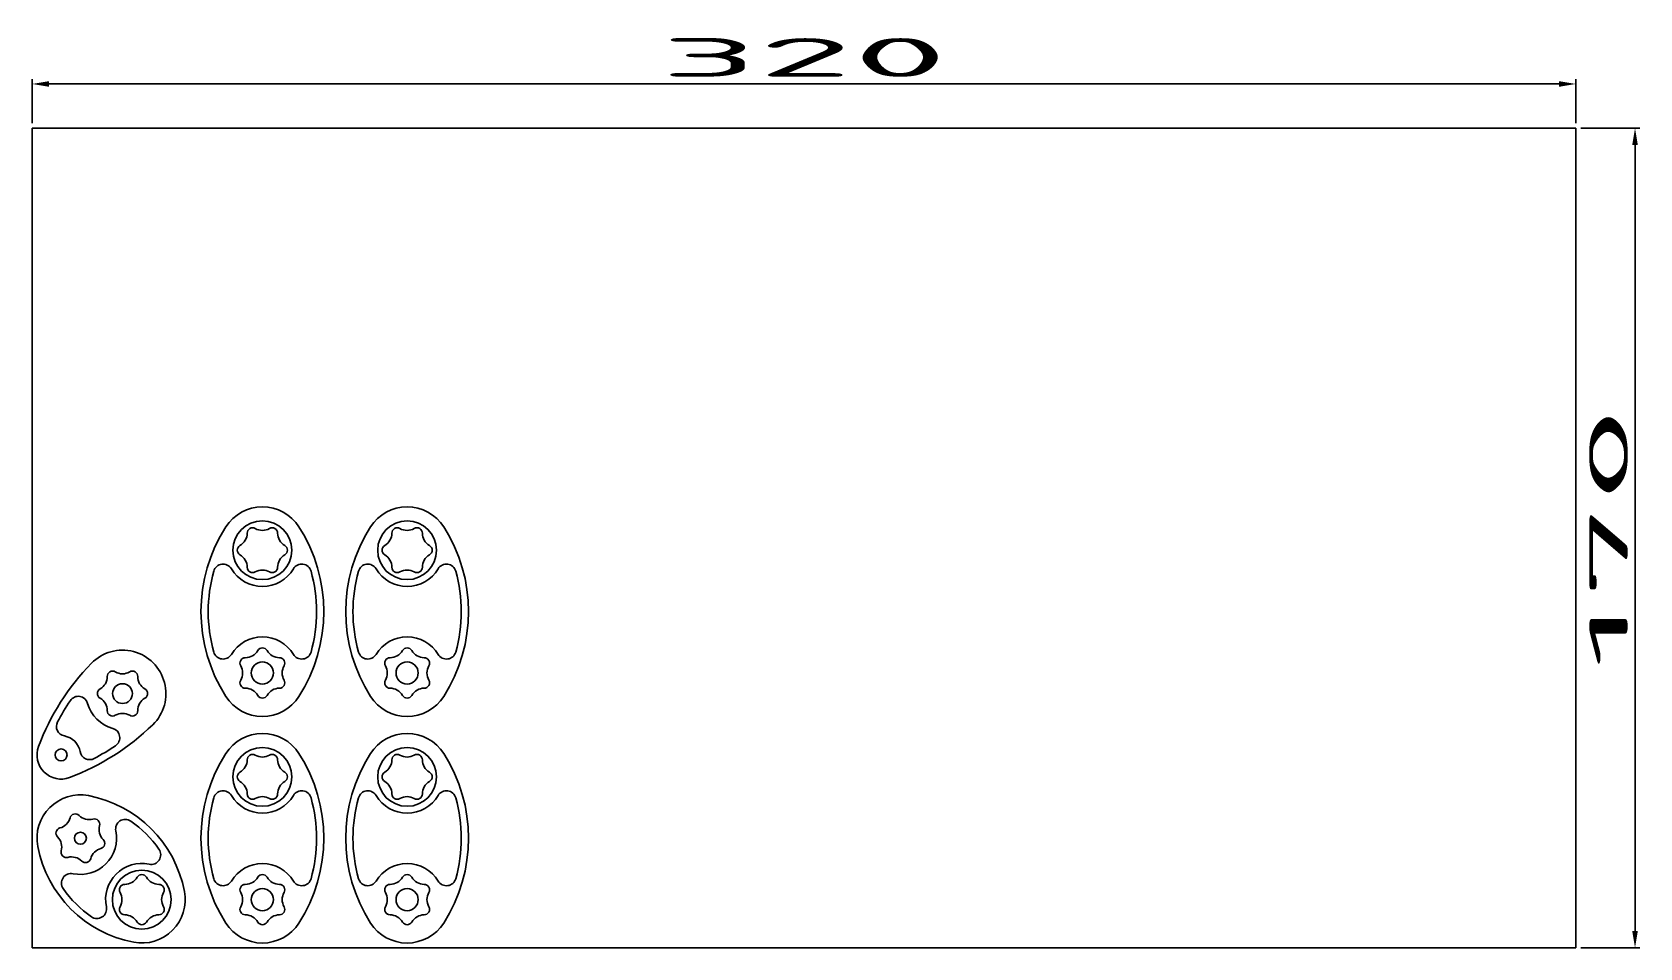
# Model space of a CAD drawing. Header units: millimetres. Extents: x 0 to 333, y 0 to 190.
import ezdxf

# ---------------------------------------------------------------- set-up
doc = ezdxf.new("R2010")
doc.units = ezdxf.units.MM
doc.styles.get("Standard").update_dxf_attribs({"font": 'ISOCP.SHX', "width": 4, "height": 8, "bigfont": 'EXTFONT.SHX'})
doc.dimstyles.new('AM_ISO', dxfattribs={"dimtxt": 3.5, "dimasz": 3.5, "dimexe": 1, "dimexo": 1, "dimgap": 1.5, "dimtad": 1, "dimdsep": 46, "dimtxsty": 'STANDARD', "dimcen": 0, "dimclrd": 256, "dimclre": 256, "dimclrt": 140, "dimadec": 0, "dimazin": 2, "dimtp": 0.1, "dimtm": 0.1, "dimtfac": 0.71, "dimtdec": 3, "dimtmove": 0, "dimatfit": 3, "dimfxl": 1, "dimlwd": -1, "dimlwe": -1, "dimarcsym": 0})

# ---------------------------------------------------------------- blocks, each defined once
blk = doc.blocks.new('*D9')
at = {"linetype": 'ByBlock'}
for p, q in [((0, 171), (0, 180.14)), ((320, 171), (320, 180.14)), ((3.5, 179.14), (316.5, 179.14))]:
    blk.add_line(p, q, dxfattribs=at)
for points in [[(3.5, 179.72), (3.5, 178.55), (0, 179.14)], [(316.5, 179.72), (316.5, 178.55), (320, 179.14)]]:
    blk.add_solid(points)
at = {"layer": 'Defpoints', "color": 0}
for p in [(320, 179.14), (0, 170), (320, 170)]:
    blk.add_point(p, dxfattribs=at)
at = {"color": 140, "insert": (160, 184.64), "char_height": 8, "attachment_point": 5}
blk.add_mtext('320', dxfattribs=at)
blk = doc.blocks.new('*D10')
at = {"linetype": 'ByBlock'}
for p, q in [((321, 170), (333.26, 170)), ((332.26, 166.5), (332.26, 3.5)), ((321, 0), (333.26, 0))]:
    blk.add_line(p, q, dxfattribs=at)
for points in [[(331.68, 166.5), (332.84, 166.5), (332.26, 170)], [(331.68, 3.5), (332.84, 3.5), (332.26, 0)]]:
    blk.add_solid(points)
at = {"layer": 'Defpoints', "color": 0}
for p in [(320, 170), (320, 0), (332.26, 0)]:
    blk.add_point(p, dxfattribs=at)
at = {"color": 140, "insert": (326.76, 85), "char_height": 8, "attachment_point": 5, "rotation": 90}
blk.add_mtext('170', dxfattribs=at)

msp = doc.modelspace()

# ---------------------------------------------------------------- linework, layer by layer
at = {"color": 5}
for p, q in [((320, 170), (0, 170)), ((0, 170), (0, 0)), ((320, 0), (320, 170)), ((0, 0), (320, 0))]:
    msp.add_line(p, q, dxfattribs=at)
for points in [[(40.15, 87.311, 0.2928932), (40.15, 52.144, 0.5469182), (55.306, 52.144, 0.2928932), (55.306, 87.311, 0.5469182)], [(70.15, 87.311, 0.2928932), (70.15, 52.144, 0.5469182), (85.306, 52.144, 0.2928932), (85.306, 87.311, 0.5469182)], [(44.573, 85.998, -0.5773503), (46.238, 86.959, 0.2679492), (49.218, 86.959, -0.5773503), (50.883, 85.998, 0.2679492), (52.373, 83.417, -0.5773503), (52.373, 81.495, 0.2679492), (50.883, 78.913, -0.5773503), (49.218, 77.953, 0.2679492), (46.238, 77.953, -0.5773503), (44.573, 78.913, 0.2679492), (43.083, 81.495, -0.5773503), (43.083, 83.417, 0.2679492)], [(74.573, 85.998, -0.5773503), (76.238, 86.959, 0.2679492), (79.218, 86.959, -0.5773503), (80.883, 85.998, 0.2679492), (82.373, 83.417, -0.5773503), (82.373, 81.495, 0.2679492), (80.883, 78.913, -0.5773503), (79.218, 77.953, 0.2679492), (76.238, 77.953, -0.5773503), (74.573, 78.913, 0.2679492), (73.083, 81.495, -0.5773503), (73.083, 83.417, 0.2679492)], [(57.804, 78.114, -0.1373999), (57.804, 61.342, -0.6583288), (54.162, 60.854, 0.5666848), (41.294, 60.854, -0.6583288), (37.652, 61.342, -0.1373999), (37.652, 78.114, -0.6583288), (41.294, 78.602, 0.5666848), (54.162, 78.602, -0.6583288)], [(87.804, 78.114, -0.1373999), (87.804, 61.342, -0.6583288), (84.162, 60.854, 0.5666848), (71.294, 60.854, -0.6583288), (67.652, 61.342, -0.1373999), (67.652, 78.114, -0.6583288), (71.294, 78.602, 0.5666848), (84.162, 78.602, -0.6583288)], [(7.763, 35.321, 0.1032336), (25.005, 46.278, 1.0136432), (12.278, 59.005, 0.1032336), (1.321, 41.763, 0.6450457)], [(48.689, 61.645, 0.2679492), (51.27, 60.155, -0.5773503), (52.231, 58.49, 0.2679492), (52.231, 55.51, -0.5773503), (51.27, 53.845, 0.2679492), (48.689, 52.355, -0.5773503), (46.767, 52.355, 0.2679492), (44.186, 53.845, -0.5773503), (43.225, 55.51, 0.2679492), (43.225, 58.49, -0.5773503), (44.186, 60.155, 0.2679492), (46.767, 61.645, -0.5773503)], [(78.689, 61.645, 0.2679492), (81.27, 60.155, -0.5773503), (82.231, 58.49, 0.2679492), (82.231, 55.51, -0.5773503), (81.27, 53.845, 0.2679492), (78.689, 52.355, -0.5773503), (76.767, 52.355, 0.2679492), (74.186, 53.845, -0.5773503), (73.225, 55.51, 0.2679492), (73.225, 58.49, -0.5773503), (74.186, 60.155, 0.2679492), (76.767, 61.645, -0.5773503)], [(17.238, 57.231, 0.2679492), (20.218, 57.231, -0.5773503), (21.883, 56.27, 0.2679492), (23.373, 53.689, -0.5773503), (23.373, 51.767, 0.2679492), (21.883, 49.186, -0.5773503), (20.218, 48.225, 0.2679492), (17.238, 48.225, -0.5773503), (15.573, 49.186, 0.2679492), (14.083, 51.767, -0.5773503), (14.083, 53.689, 0.2679492), (15.573, 56.27, -0.5773503)], [(11.506, 50.705, 0.2618889), (16.705, 45.506, -0.6389441), (17.285, 41.923, -0.0266954), (12.848, 39.258, -0.5100114), (9.941, 40.684, 0.3168268), (6.684, 43.941, -0.5100114), (5.258, 46.848, -0.0266954), (7.923, 51.285, -0.6389441)], [(40.15, 40.311, 0.2928932), (40.15, 5.144, 0.5469182), (55.306, 5.144, 0.2928932), (55.306, 40.311, 0.5469182)], [(70.15, 40.311, 0.2928932), (70.15, 5.144, 0.5469182), (85.306, 5.144, 0.2928932), (85.306, 40.311, 0.5469182)], [(44.573, 38.998, -0.5773503), (46.238, 39.959, 0.2679492), (49.218, 39.959, -0.5773503), (50.883, 38.998, 0.2679492), (52.373, 36.417, -0.5773503), (52.373, 34.495, 0.2679492), (50.883, 31.913, -0.5773503), (49.218, 30.953, 0.2679492), (46.238, 30.953, -0.5773503), (44.573, 31.913, 0.2679492), (43.083, 34.495, -0.5773503), (43.083, 36.417, 0.2679492)], [(74.573, 38.998, -0.5773503), (76.238, 39.959, 0.2679492), (79.218, 39.959, -0.5773503), (80.883, 38.998, 0.2679492), (82.373, 36.417, -0.5773503), (82.373, 34.495, 0.2679492), (80.883, 31.913, -0.5773503), (79.218, 30.953, 0.2679492), (76.238, 30.953, -0.5773503), (74.573, 31.913, 0.2679492), (73.083, 34.495, -0.5773503), (73.083, 36.417, 0.2679492)], [(21.046, 1.159, 0.5291503), (31.569, 11.682, 0.3079159), (11.682, 31.569, 0.5291503), (1.159, 21.046, 0.3079159)], [(57.804, 31.114, -0.1373999), (57.804, 14.342, -0.6583288), (54.162, 13.854, 0.5666848), (41.294, 13.854, -0.6583288), (37.652, 14.342, -0.1373999), (37.652, 31.114, -0.6583288), (41.294, 31.602, 0.5666848), (54.162, 31.602, -0.6583288)], [(87.804, 31.114, -0.1373999), (87.804, 14.342, -0.6583288), (84.162, 13.854, 0.5666848), (71.294, 13.854, -0.6583288), (67.652, 14.342, -0.1373999), (67.652, 31.114, -0.6583288), (71.294, 31.602, 0.5666848), (84.162, 31.602, -0.6583288)], [(13.964, 25.333, 0.5773503), (12.605, 26.692, -0.2679492), (9.726, 27.464, 0.5773503), (7.87, 26.966, -0.2679492), (5.762, 24.858, 0.5773503), (5.264, 23.002, -0.2679492), (6.036, 20.123, 0.5773503), (7.395, 18.764, -0.2679492), (10.274, 17.992, 0.5773503), (12.13, 18.49, -0.2679492), (14.238, 20.597, 0.5773503), (14.736, 22.454, -0.2679492)], [(9.726, 27.464, 0.2679492), (12.605, 26.692, -0.5773503), (13.964, 25.333, 0.2679492), (14.736, 22.454, -0.5773503), (14.238, 20.597, 0.2679492), (12.13, 18.49, -0.5773503), (10.274, 17.992, 0.2679492), (7.395, 18.764, -0.5773503), (6.036, 20.123, 0.2679492), (5.264, 23.002, -0.5773503), (5.762, 24.858, 0.2679492), (7.87, 26.966, -0.5773503)], [(20.448, 26.289, 0.677927), (17.345, 24.244, -0.5391245), (8.484, 15.383, 0.677927), (6.439, 12.28, 0.0885683), (12.28, 6.439, 0.677927), (15.383, 8.484, -0.5391245), (24.244, 17.345, 0.677927), (26.289, 20.448, 0.0885683)], [(12.28, 6.439, -0.0885683), (6.439, 12.28, -0.677927), (8.484, 15.383, 0.5391245), (17.345, 24.244, -0.677927), (20.448, 26.289, -0.0885683), (26.289, 20.448, -0.677927), (24.244, 17.345, 0.5391245), (15.383, 8.484, -0.677927)], [(23.689, 14.645, 0.2679492), (26.27, 13.155, -0.5773503), (27.231, 11.49, 0.2679492), (27.231, 8.51, -0.5773503), (26.27, 6.845, 0.2679492), (23.689, 5.355, -0.5773503), (21.767, 5.355, 0.2679492), (19.186, 6.845, -0.5773503), (18.225, 8.51, 0.2679492), (18.225, 11.49, -0.5773503), (19.186, 13.155, 0.2679492), (21.767, 14.645, -0.5773503)], [(48.689, 14.645, 0.2679492), (51.27, 13.155, -0.5773503), (52.231, 11.49, 0.2679492), (52.231, 8.51, -0.5773503), (51.27, 6.845, 0.2679492), (48.689, 5.355, -0.5773503), (46.767, 5.355, 0.2679492), (44.186, 6.845, -0.5773503), (43.225, 8.51, 0.2679492), (43.225, 11.49, -0.5773503), (44.186, 13.155, 0.2679492), (46.767, 14.645, -0.5773503)], [(78.689, 14.645, 0.2679492), (81.27, 13.155, -0.5773503), (82.231, 11.49, 0.2679492), (82.231, 8.51, -0.5773503), (81.27, 6.845, 0.2679492), (78.689, 5.355, -0.5773503), (76.767, 5.355, 0.2679492), (74.186, 6.845, -0.5773503), (73.225, 8.51, 0.2679492), (73.225, 11.49, -0.5773503), (74.186, 13.155, 0.2679492), (76.767, 14.645, -0.5773503)]]:
    msp.add_lwpolyline(points, format="xyb", close=True)
for centre, radius in [((47.728, 82.456), 6.1), ((47.728, 82.456), 6.1), ((77.728, 82.456), 6.1), ((77.728, 82.456), 6.1), ((47.728, 57), 2.3), ((77.728, 57), 2.3), ((18.728, 52.728), 2.05), ((6, 40), 1.25), ((47.728, 35.456), 6.1), ((47.728, 35.456), 6.1), ((77.728, 35.456), 6.1), ((77.728, 35.456), 6.1), ((10, 22.728), 1.25), ((10, 22.728), 1.25), ((22.728, 10), 6.1), ((22.728, 10), 6.1), ((47.728, 10), 2.3), ((77.728, 10), 2.3)]:
    msp.add_circle(centre, radius)

# ---------------------------------------------------------------- dimensions: what is measured, and where the dimension line sits
dim = msp.add_linear_dim(base=(320, 179.136), p1=(0, 170), p2=(320, 170), dimstyle='AM_ISO')
dim.commit()
dim.dimension.update_dxf_attribs({"geometry": '*D9', "text_midpoint": (160, 179.136), "dimtype": 160})
dim = msp.add_linear_dim(base=(332.26, 0), p1=(320, 170), p2=(320, 0), angle=90, dimstyle='AM_ISO')
dim.commit()
dim.dimension.update_dxf_attribs({"geometry": '*D10', "text_midpoint": (326.76, 85)})

doc.saveas('drawing.dxf')
